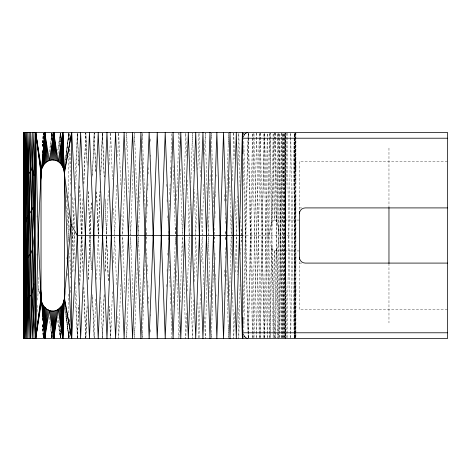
<?xml version="1.0" encoding="UTF-8"?>
<svg xmlns="http://www.w3.org/2000/svg" width="471" height="471" viewBox="0 0 471 471"><rect width="100%" height="100%" fill="white"/><g stroke="black" fill="none" stroke-linecap="round" stroke-linejoin="round"><path stroke-width="0.35" stroke-dasharray="2.35 1.77" d="M68.589 212.827L68.507 240.616M68.66 198.203L68.854 155.789M68.925 140.435L68.954 133.116L69.225 140.435M295.282 133.116L294.228 338.614L292.008 235.5L290.742 132.386M281.528 133.116L279.851 338.614M274.263 132.386L278.761 338.614L282.989 133.116L281.534 338.614L279.856 133.116L277.89 337.884L276.936 248.965A15.466 3.774 90 0 0 278.891 237.69M295.912 160.97L294.234 337.878L295.912 256.595M43.261 138.227L43.308 133.116L42.543 146.181M275.653 337.884L276.848 249.153M43.55 334.963L43.361 337.884L43.385 332.838M51.822 138.916L51.887 133.11L52.04 137.455M60.341 141.865L60.441 133.116L59.152 149.136M271.938 248.076A16.709 5.134 90 0 0 274.228 250.819L273.139 337.884L271.938 248.076L271.632 247.375L270.36 337.884M275.635 133.116L274.605 220.069L274.228 220.169A16.709 5.134 -90 0 0 271.938 222.924L271.632 223.625L270.36 133.116M295.912 181.841L294.257 133.116L292.008 235.5L290.742 338.614L287.004 132.386M295.912 289.659L295.293 337.884L295.912 306.126M270.336 133.116L267.298 338.614L264.001 133.116L260.416 338.614L256.607 133.116M271.938 222.924L273.121 133.116L274.228 220.169M60.588 329.088L60.459 337.878L60.912 333.497M70.044 228.188L70.067 226.722M70.597 196.013L70.644 193.086M256.577 133.116L252.509 338.614L248.199 133.116M260.404 133.116L256.589 338.614L252.527 133.116L248.188 338.614L243.766 138.969M286.986 133.116L283.006 338.614L278.761 132.386M290.731 133.116L287.004 338.614L283.006 132.386M241.24 235.5L241.393 228.918M243.566 134.582L243.601 133.116M243.666 336.418L243.619 338.614L243.566 336.418M243.766 332.031L248.17 133.116M274.252 133.116L269.53 338.614L264.561 132.386M278.744 133.116L274.263 338.614L269.53 132.386M234.423 312.285L233.769 338.614L232.55 290.348M235.418 272.067L236.283 236.96M237.272 196.013L236.336 234.77L235.418 198.933M238.032 164.567L238.791 133.116L240.086 186.504M240.086 284.496L238.809 338.614L238.032 306.433M240.793 254.511L241.211 236.96L241.393 242.082M269.512 133.116L264.561 338.614L259.35 132.386M43.167 138.174L43.297 133.11L42.573 146.222M225.903 231.114L225.809 234.77L225.668 231.114M226.692 201.129L228.488 133.116L228.824 144.821M228.824 326.179L228.506 338.614L226.692 269.871M229.618 295.464L231.126 236.96M231.667 215.753L231.184 234.77L229.618 175.536M232.55 180.652L233.751 133.116M259.333 133.116L253.922 338.614L248.288 133.116M264.537 133.116L259.35 338.614L253.922 132.386M224.196 294.734L224.314 290.348M224.691 276.453L224.903 268.405M225.179 258.173L225.491 246.468M225.668 239.886L225.75 236.96M253.898 133.116L248.264 338.614L243.148 158.715M37.056 255.247L37.097 253.781M51.48 330.577L51.857 337.884L52.04 333.545M208.394 234.77L210.201 173.34M211.255 137.508L211.379 133.116M213.075 280.84L211.402 338.614L211.255 333.492M213.092 280.11L213.581 263.289M214.299 238.426L214.34 236.96M214.593 228.188L214.405 234.77L214.299 232.574M214.882 217.949L215.112 209.907M215.488 196.743L215.63 191.62M216.065 176.266L216.112 174.8M243.148 312.285L248.264 132.386M74.389 232.574L72.404 272.067M74.518 228.188L75.007 212.097M75.719 188.694L77.403 133.116L78.904 166.028M197.078 193.086L195.771 234.77L194.287 189.43M197.808 169.684L198.956 133.116M200.352 294.004L198.974 338.614L197.808 301.316M201.347 261.829L202.112 236.96M203.713 184.308L202.177 234.77L201.347 209.171M204.62 154.329L205.268 133.116M207.169 275.723L205.285 338.614L204.62 316.671M207.823 253.781L208.329 236.96M69.225 330.565L68.96 338.614L68.925 330.565M69.508 321.793L69.631 318.137M70.467 292.538L70.656 286.692M71.828 250.855L72.616 229.648M182.412 234.77L183.113 213.563M183.737 194.547L185.768 133.116M186.628 313.015L185.792 338.614L183.737 276.453M187.346 291.078L189.106 236.96M189.183 234.77L190.172 204.055M190.849 182.848L192.451 133.116M193.705 299.856L192.474 338.614L190.849 288.152M194.287 281.57L195.7 236.96M169.224 209.907L169.554 200.399M169.754 194.547L170.161 182.848M170.337 177.726L170.743 166.028M170.867 162.371L171.326 149.207M171.35 148.477L171.886 133.116M172.987 307.169L175.395 236.96M175.712 227.458L175.465 234.77L172.987 163.831M176.631 200.399L178.909 133.116M179.498 321.793L178.933 338.614L176.631 270.601M180.157 302.046L182.336 236.96M43.338 337.878L43.526 332.75M166.54 286.692L166.616 284.496M167.081 271.331L167.205 267.675M167.641 255.247L167.8 250.855M168.182 239.886L168.282 236.96M60.635 333.562L60.476 337.89L60.871 333.58M82.019 234.04L83.002 207.711M83.909 183.578L85.799 133.116L83.614 183.578M130.638 234.77L133.058 171.144M134.117 143.355L134.506 133.116L137.179 202.595M141.294 158.715L138.45 234.77L138.038 225.262M141.954 141.165L142.254 133.116M137.179 268.405L134.529 338.614L134.117 327.645M138.038 245.738L138.368 236.96M145.186 260.363L142.277 338.614L141.954 329.835M145.998 238.426L146.051 236.96M146.134 234.77L146.428 226.722M146.593 222.336L146.97 212.097M147.182 206.251L147.505 197.473M147.776 190.16L148.041 182.848M148.365 174.07L148.606 167.488M150.137 332.031L150.249 329.105M150.726 315.941L150.779 314.481M42.773 146.334L42.973 141.2M43.085 138.262L43.285 133.122L42.649 146.275M75.183 293.274L77.421 338.614L78.71 304.973M79.493 284.496L81.342 236.23M87.135 305.703L85.828 338.614L83.909 287.422M88.183 279.38L89.896 236.23L91.339 269.871M90.161 234.04L91.456 201.129M92.44 176.266L94.135 133.116L92.422 174.8M98.392 234.04L100.076 191.62M106.593 234.04L108.342 189.43M109.331 164.567L110.573 133.116M112.445 291.808L110.603 338.614L109.331 306.433L110.573 337.884M113.593 262.559L114.6 236.96M116.625 185.038L114.689 234.77L113.593 208.441M117.744 156.519L118.657 133.116M120.788 284.496L118.686 338.614L117.744 314.481M121.865 256.707L122.631 236.96M124.886 178.462L122.719 234.77L121.865 214.293M125.987 149.937L126.634 133.116M128.96 278.644L126.664 338.614L125.987 321.063M130.078 249.395L130.555 236.96M89.985 234.04L91.339 201.129M95.76 299.12L94.165 338.614L92.44 294.734M96.561 279.38L98.304 236.23M98.339 234.04L100.076 190.89M102.454 337.884L104.203 294.004L102.425 338.614L100.741 296.2M59.894 145.48L60.418 133.116M85.857 337.884L87.129 307.169M88.283 279.38L90.073 236.23M81.436 234.04L83.014 197.473M77.456 337.884L78.904 304.973M79.776 285.226L81.93 236.23M295.912 195.954L294.964 217.808L295.288 337.878M42.337 152.851L42.408 151.385M72.834 225.262L74.171 198.203M75.183 177.726L77.385 133.116L78.71 166.028M37.091 311.743L37.433 305.208M37.698 300.127L38.298 288.511L38.269 277.484M51.48 140.423L51.857 133.116M68.996 337.884L69.378 330.565M69.832 321.793L70.02 318.137M42.225 152.781L42.378 149.866M42.178 152.716L42.384 149.083M60.735 333.503L60.488 337.884L60.812 333.55M66.929 258.791L67.023 257.337M68.048 242.053L68.483 235.5L67.123 215.117M52.246 333.533L51.945 337.89L52.375 334.227M50.515 147.505L50.65 146.069M50.715 145.345L51.834 133.11L49.155 153.793M43.597 335.705L43.385 337.884L43.603 336.429M66.287 156.266L68.878 133.11L64.733 163.201M57.968 153.793L60.365 133.099L57.627 150.384M65.987 157.797L68.878 133.116L65.404 160.788M65.128 162.972L65.31 161.512M67.165 275.529L67.447 273.351M68.854 262.429L70.073 252.968M71.857 239.138L72.328 235.5L72.092 228.188M52.004 337.89L52.428 335.011M447.45 161.482L299.421 161.482L299.421 210.119M299.421 207.911L301.605 207.911M299.421 220.057L274.787 220.057A16.603 4.58 -90 0 1 276.642 221.47L276.936 222.035A15.496 3.78 -90 0 1 278.891 233.304A15.443 3.768 -90 0 0 276.936 222.071L277.878 133.122L278.909 234.564M72.022 235.5L76.243 235.5M241.911 235.5L292.008 235.5M299.421 250.943L274.787 250.943A16.603 4.58 90 0 0 276.642 249.53M299.421 263.089L301.605 263.089M447.45 309.518L299.421 309.518L299.421 260.881M274.228 250.831L274.605 250.931L275.635 337.884M39.982 293.963L38.298 288.511L39.97 294.611M57.627 320.616L60.335 337.89L57.968 317.207M52.004 133.11L52.428 135.989M64.733 307.798L68.86 337.895L66.287 314.734M43.603 134.571L43.409 133.116L43.597 135.295M295.912 170.355L295.293 133.116L295.912 169.542M71.857 231.862L74.171 272.797M49.155 317.207L51.804 337.901L50.715 325.655M65.128 308.028L65.31 309.488M65.404 310.212L68.866 337.884L65.987 313.203M294.228 338.614L294.228 133.122L295.276 207.788L295.912 213.204M52.375 136.773L51.975 133.116L52.246 137.467M60.912 137.503L60.518 133.116L60.588 141.912M50.515 323.495L50.65 324.931M66.311 195.471L66.641 199.109M66.705 199.834L69.455 230.407M60.871 137.42L60.506 133.105L60.635 137.438M295.912 238.756L294.964 217.808L294.234 133.116L294.846 257.354L295.912 271.049M59.152 321.864L60.394 337.884L60.341 329.135M60.812 137.45L60.5 133.11L60.735 137.497M295.187 284.443L295.912 295.158M66.541 206.386L66.929 212.209M43.385 138.162L43.32 133.11L43.55 136.037M42.178 318.284L42.384 321.917M42.543 324.819L43.273 337.884L43.261 332.773M42.225 318.219L42.378 321.134M42.573 324.778L43.273 337.884L43.167 332.826M68.996 133.116L69.378 140.435M69.832 149.207L70.662 165.297M72.328 197.473L73.918 228.188M74.112 231.844L75.007 258.903M42.337 318.149L42.408 319.615M42.649 324.725L43.279 337.884L43.085 332.738M79.776 185.774L81.895 234.04M81.401 236.23L83.014 273.527M83.614 287.422L85.799 337.884M59.894 325.52L60.418 337.884M96.561 191.62L98.274 234.04L96.561 192.356M87.129 163.831L85.857 133.116L87.135 165.297M88.283 191.62L90.043 234.04M92.422 296.2L94.135 337.884M118.716 133.116L120.788 186.504M122.743 236.96L124.886 292.538M110.632 133.116L112.445 179.192M114.718 236.96L116.625 285.962M108.324 280.84L106.564 236.23L108.342 281.57M98.362 236.23L100.076 280.11M90.132 236.23L91.456 269.871M88.183 191.62L89.867 234.04M42.773 324.666L42.973 329.8M142.307 133.116L145.186 210.637M145.998 232.574L146.081 234.77M138.474 236.96L141.294 312.285M126.693 133.116L128.96 192.356M130.078 221.605L130.585 234.77M130.667 236.96L133.058 299.856M81.989 236.23L83.002 263.289M79.493 186.504L81.312 234.04M150.137 138.969L150.249 141.895M150.726 155.059L150.779 156.519M146.163 236.96L146.428 244.278M146.593 248.664L146.97 258.903M147.182 264.749L147.505 273.527M147.776 280.84L148.041 288.152M148.365 296.93L148.606 303.512M43.338 133.122L43.526 138.25M175.495 236.96L175.712 243.542M166.54 184.308L166.616 186.504M167.081 199.669L167.205 203.325M167.641 215.753L167.8 220.145M168.182 231.114L168.312 234.77M169.224 261.093L169.554 270.601M169.754 276.453L170.161 288.152M170.337 293.274L170.743 304.973M170.867 308.629L171.379 323.253M171.403 323.989L171.909 338.614M185.815 133.116L186.628 157.985M187.346 179.922L189.136 234.77M189.207 236.96L190.172 266.945M178.956 133.116L179.498 149.207M180.157 168.954L182.359 234.77M182.436 236.96L183.113 257.437M69.508 149.207L70.656 184.308M71.828 220.145L71.969 224.532M198.998 133.116L200.352 176.996M202.2 236.96L203.713 286.692M192.498 133.116L193.705 171.144M195.795 236.96L197.078 277.914M75.719 282.306L77.421 338.614M211.426 133.116L213.116 191.62M213.139 192.356L213.581 207.711M205.309 133.116L207.169 195.277M207.823 217.219L208.347 234.77M208.412 236.96L210.201 297.66M224.196 176.266L224.314 180.652M224.691 194.547L224.903 202.595M225.179 212.827L225.491 224.532M214.429 236.96L214.593 242.812M214.882 253.051L215.112 261.093M215.488 274.257L215.63 279.38M216.065 294.734L216.112 296.2M37.056 215.753L37.097 217.219M231.202 236.96L231.667 255.247M225.827 236.96L225.903 239.886M240.793 216.489L241.223 234.77M233.787 133.116L234.423 158.715M236.354 236.96L237.272 274.987M243.631 133.116L243.666 134.582M260.428 133.116L263.99 338.614L267.287 133.116L270.348 338.614M70.332 259.633L70.644 277.914M295.276 207.788L295.912 257.655M275.653 133.116L276.642 221.47M51.822 332.084L51.887 337.89M278.909 236.436L279.839 337.878M281.54 133.116L282.947 338.614L284.072 133.116L284.926 338.614L285.491 133.116L285.773 338.614L285.773 133.116L285.491 338.614L284.926 133.116L284.078 338.614L282.953 133.116M294.846 257.354L295.288 338.614M68.754 294.004L68.854 315.211M388.964 148.082L388.964 207.581M388.964 263.419L388.964 322.918M295.912 132.386L295.912 338.614M271.626 247.263A14.895 5.04 90 0 1 269.612 235.5M102.395 133.116L100.741 174.8L102.395 133.116M106.487 236.23L105.068 272.067L106.505 236.23M95.76 171.88L94.194 133.116L95.743 171.88M104.203 176.996L102.454 133.116L104.197 176.996M106.475 234.04L105.08 198.933L106.464 234.04M271.62 223.719A15.043 5.087 -90 0 0 269.606 235.5A15.007 5.075 -90 0 1 271.626 223.725"/><path stroke-width="0.71" d="M23.785 272.35L23.685 338.614L24.115 264.154L24.033 221.252L23.591 214.582L23.685 132.386L23.785 141.812M23.785 148.412L23.685 132.386L23.55 338.614L447.45 338.614L447.45 132.386L23.55 132.386L23.55 338.614L23.55 132.386L23.785 194.429M23.709 301.069L23.685 338.614L23.709 301.069L24.045 338.614L26.541 132.386L30.686 338.614C33.052 269.883 32.063 201.082 35.69 132.386L41.53 169.66L41.089 172.315L38.139 235.5L35.69 338.614L41.53 301.34L40.73 290.089M24.115 264.154L24.657 338.614C26.052 269.877 25.552 201.129 24.657 132.386L23.685 265.067L24.828 260.381L24.045 132.386L23.591 214.582M53.8 311.054L50.456 310.86L48.242 310.077L49.337 310.536L44.733 338.614L41.53 301.34C42.549 305.367 45.34 309.106 49.331 310.536L53.753 338.614L53.8 311.054C63.226 309.847 65.345 298.608 64.786 290.819M23.785 206.045L23.785 244.355M23.797 303.324L25.499 132.386L29.167 338.614L32.193 167.193L32.305 132.386M41.371 302.199L41.254 300.015L35.69 338.614L34.024 175.371L33.983 132.386L32.193 167.193C31.716 171.55 28.16 173.764 26.076 177.084L25.081 177.614L24.327 176.543L23.844 177.82L23.55 338.614L23.785 260.186M59.181 308.788L62.743 338.614L61.672 306.132L58.192 309.488L62.743 338.614L62.955 303.883M64.509 172.186L64.344 297.366L71.692 338.614L71.039 224.502L71.692 132.386L64.291 172.315L67.795 259.05L71.692 338.614L64.291 298.685L62.743 338.614L60.1 307.981M44.457 163.902L44.733 132.386L49.331 160.464L48.236 160.929L44.733 132.386L41.53 169.66C42.461 166.01 44.81 162.613 48.242 160.923M23.785 215.683L23.791 241.853M23.785 309.8L23.785 319.208M33.983 338.614L33.512 315.405L35.69 132.386L41.254 170.985L41.371 168.801M60.1 163.019L62.743 132.386L63.455 168.359L62.355 165.945L62.743 132.386L58.192 161.512C61.842 163.843 63.95 168.07 64.291 172.315L62.743 132.386L59.181 162.212M41.925 302.635L44.733 338.614L45.281 307.981L44.457 307.098L44.733 338.614L48.236 310.071M23.785 313.969L23.78 317.584M60.924 307.104L62.743 338.614L63.455 302.641L64.127 300.021L64.309 301.475M62.355 305.055L62.743 338.614L63.844 301.346L63.715 302.812M243.001 153.593L242.394 132.386L236.307 338.614L230.019 132.386L223.531 338.614L216.848 132.386L209.984 338.614L202.936 132.386L195.712 338.614L188.329 132.386L180.782 338.614L173.081 132.386L165.239 338.614L157.261 132.386L149.154 338.614L140.923 132.386L132.581 338.614L124.132 132.386L115.583 338.614L106.952 132.386L98.233 338.614L89.449 132.386L85.363 235.494L80.6 338.614L77.268 235.4L71.692 132.386L64.344 173.634L64.786 180.181M71.692 338.614L77.268 235.4L80.6 132.386L85.363 235.494L89.449 338.614L98.233 132.386L106.952 338.614L115.583 132.386L124.132 338.614L132.581 132.386L140.923 338.614L149.154 132.386L157.261 338.614L165.239 132.386L173.081 338.614L180.782 132.386L188.329 338.614L195.712 132.386L202.936 338.614L209.984 132.386L216.848 338.614L223.531 132.386L230.019 338.614L236.307 132.386L242.394 338.614L243.001 317.407M46.199 162.212L44.733 132.386L43.709 164.874L42.425 167.117L44.733 132.386L47.188 161.512M64.291 172.315L62.743 132.386L61.672 164.868L62.355 165.945M62.743 338.614L64.127 300.021M57.144 160.929L53.753 132.386L52.687 159.887L49.331 160.464L53.753 132.386L58.192 161.512L56.049 160.464L52.687 159.887L53.8 159.946L53.753 132.386L50.456 160.14M49.331 310.536L50.456 310.86L53.753 338.614L54.924 310.86M42.425 303.877L44.733 338.614L46.199 308.788M23.668 175.371L23.774 173.328M43.02 165.951L44.733 132.386L45.281 163.019M33.835 284.031L31.869 294.558L33.512 315.405L32.305 338.614L31.869 294.558L27.777 132.386L25.499 338.614L24.828 260.381L25.581 267.387L26.541 338.614L29.167 132.386L35.69 338.614L41.089 298.685L40.718 297.325M40.724 179.457L41.036 173.634L35.69 132.386L35.69 338.614L41.036 297.366L41.036 173.634L40.7 171.462M40.853 170.867L41.089 172.315L41.289 168.689M40.753 178.727L41.036 173.634M60.924 163.896L62.743 132.386L63.844 169.654L63.715 168.188M23.785 212.639L23.797 172.268M23.956 307.151L24.427 300.221L25.122 301.658L26.064 301.234L27.183 298.314L25.587 222.86C26.035 216.895 30.692 212.892 32.988 207.623L32.193 167.193L30.686 132.386L27.777 338.614L27.183 298.314L31.869 294.558M41.925 168.365L44.733 132.386M51.58 159.946L53.753 132.386L56.049 160.47L54.924 160.14L53.753 132.386M51.58 311.054L53.753 338.614L56.049 310.53M43.02 305.049L44.733 338.614L47.188 309.488M64.739 292.997L64.509 298.814M64.739 178.003L64.344 173.634L71.039 224.502L64.344 297.366L64.721 294.457M25.581 267.387L26.494 259.097L30.821 253.533L32.599 248.994L34.548 233.999L32.988 207.623M53.753 338.614L57.144 310.071L58.192 309.488L53.753 338.614L52.687 311.113M64.127 170.979L64.309 169.525M40.7 299.538L41.036 297.366L38.139 235.5L35.69 132.386L41.089 172.315M40.853 300.133L41.089 298.685L41.289 302.311M244.72 134.312L242.394 138.215L447.45 138.215M245.185 133.693L247.357 132.386M447.45 207.911L305.249 207.911A5.829 5.829 0 0 0 299.421 213.74M242.7 235.5L77.268 235.4L71.039 224.502M447.45 263.089L305.249 263.089A5.829 5.829 0 0 1 299.421 257.26M447.45 332.785L242.394 332.785L244.567 336.465M247.204 338.614L245.032 337.112M44.457 307.098L45.281 307.981M25.587 222.86L24.622 220.034L24.033 221.252L23.674 132.386M32.193 167.193L34.024 175.371M64.344 173.634L64.721 176.543M33.512 315.405L35.69 338.614M23.656 284.113L23.785 286.109L23.697 284.031M40.753 292.273L41.036 297.366M43.709 306.126L44.733 338.614M23.756 219.568L23.597 213.934L23.709 301.305M62.743 132.386L62.955 167.117M23.55 132.386L23.638 174.929M388.964 207.581L388.964 263.419M299.421 211.556L299.421 259.444M242.394 132.386L242.394 338.614M244.714 134.17A6.871 2.367 -71 0 1 245.191 133.558M245.026 336.965A6.871 2.096 68.8 0 1 244.573 336.318"/></g></svg>
